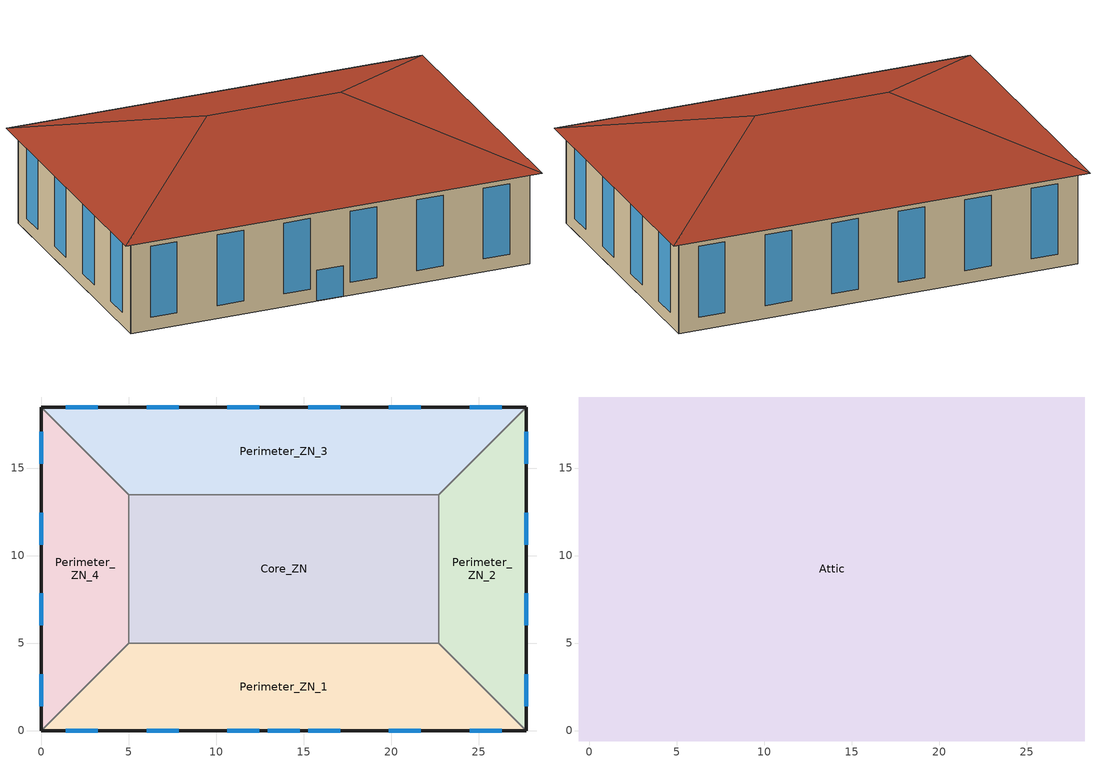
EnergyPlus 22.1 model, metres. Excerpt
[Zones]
Core_ZN
 floor ground (ext-slab): 22.69,13.46 22.69,5 5,5 5,13.46 z0
 wall to Perimeter_ZN_2 (int-walls): 22.69,5 22.69,13.46 z0:6.5
 wall to Perimeter_ZN_3 (int-walls): 22.69,13.46 5,13.46 z0:6.5
 wall to Perimeter_ZN_1 (int-walls): 5,5 22.69,5 z0:6.5
 wall to Perimeter_ZN_4 (int-walls): 5,13.46 5,5 z0:6.5
Perimeter_ZN_1
 floor ground (ext-slab): 22.69,5 27.69,0 0,0 5,5 z0
 wall outside (Mass Non-res Ext Wall): 0,0 27.69,0 z0:6.5
 wall to Perimeter_ZN_2 (int-walls): 27.69,0 22.69,5 z0:6.5
 wall to Perimeter_ZN_4 (int-walls): 5,5 0,0 z0:6.5
 window (Window Non-res Fixed): 12.93,0 14.76,0 z0:2.13; 1.39,0 3.22,0 / 6.01,0 7.84,0 / 10.62,0 12.45,0 / 15.24,0 17.07,0 / 19.85,0 21.68,0 / 24.47,0 26.3,0 z0.9:5.87
Perimeter_ZN_2
 floor ground (ext-slab): 27.69,18.46 27.69,0 22.69,5 22.69,13.46 z0
 wall outside (Mass Non-res Ext Wall): 27.69,0 27.69,18.46 z0:6.5
 wall to Perimeter_ZN_3 (int-walls): 27.69,18.46 22.69,13.46 z0:6.5
 window (Window Non-res Fixed): 27.69,1.39 27.69,3.22 / 27.69,6.01 27.69,7.84 / 27.69,10.62 27.69,12.45 / 27.69,15.24 27.69,17.07 z0.9:5.87
Perimeter_ZN_3
 floor ground (ext-slab): 27.69,18.46 22.69,13.46 5,13.46 0,18.46 z0
 wall outside (Mass Non-res Ext Wall): 27.69,18.46 0,18.46 z0:6.5
 wall to Perimeter_ZN_4 (int-walls): 0,18.46 5,13.46 z0:6.5
 window (Window Non-res Fixed): 26.3,18.46 24.47,18.46 / 21.68,18.46 19.85,18.46 / 17.07,18.46 15.24,18.46 / 12.45,18.46 10.62,18.46 / 7.84,18.46 6.01,18.46 / 3.22,18.46 1.39,18.46 z0.9:5.87
Perimeter_ZN_4
 floor ground (ext-slab): 0,18.46 5,13.46 5,5 0,0 z0
 wall outside (Mass Non-res Ext Wall): 0,18.46 0,0 z0:6.5
 window (Window Non-res Fixed): 0,17.07 0,15.24 / 0,12.45 0,10.62 / 0,7.84 0,6.01 / 0,3.22 0,1.39 z0.9:5.87
Attic
 floor outside (Attic Non-res Floor): 28.29,19.06 28.29,-0.6 27.69,0 27.69,18.46 z6.5; 28.29,19.06 27.69,18.46 0,18.46 -0.6,19.06 z6.5; 27.69,0 28.29,-0.6 -0.6,-0.6 0,0 z6.5; -0.6,19.06 0,18.46 0,0 -0.6,-0.6 z6.5
 floor to Core_ZN (Attic Non-res Floor): 22.69,13.46 22.69,5 5,5 5,13.46 z6.5
 floor to Perimeter_ZN_2 (Attic Non-res Floor): 27.69,18.46 27.69,0 22.69,5 22.69,13.46 z6.5
 floor to Perimeter_ZN_3 (Attic Non-res Floor): 27.69,18.46 22.69,13.46 5,13.46 0,18.46 z6.5
 floor to Perimeter_ZN_1 (Attic Non-res Floor): 22.69,5 27.69,0 0,0 5,5 z6.5
 floor to Perimeter_ZN_4 (Attic Non-res Floor): 0,18.46 5,13.46 5,5 0,0 z6.5
 roof outside (Attic Non-res Roof): 18.46,9.23,9.78 28.29,-0.6,6.5 28.29,19.06,6.5; 18.46,9.23,9.78 28.29,19.06,6.5 -0.6,19.06,6.5 9.23,9.23,9.78; 9.23,9.23,9.78 -0.6,-0.6,6.5 28.29,-0.6,6.5 18.46,9.23,9.78; 9.23,9.23,9.78 -0.6,19.06,6.5 -0.6,-0.6,6.5
[Building]
Ref Bldg Small Office Post1980_v1.3_5.0: North Axis {deg}=0; Terrain=City; Loads Convergence Tolerance Value {W}=0.04; Temperature Convergence Tolerance Value {deltaC}=0.2; Solar Distribution=FullInteriorAndExterior; Maximum Number of Warmup Days=25; Minimum Number of Warmup Days=6
[Site:Location]
USA WA-SEATTLE: Latitude {deg}=47.45; Longitude {deg}=-122.3; Time Zone {hr}=-8; Elevation {m}=90
[SizingPeriod:DesignDay] Day of Month=21; Dry-Bulb Temperature Range Modifier Type=DefaultMultipliers; Humidity Condition Type=Wetbulb; Barometric Pressure {Pa}=99868; Rain Indicator=No; Snow Indicator=No; Daylight Saving Time Indicator=No; Solar Model Indicator=ASHRAEClearSky; Begin Environment Reset Mode=FullResetAtBeginEnvironment
Name | Month | Day Type | Maximum Dry-Bulb Temperature {C} | Daily Dry-Bulb Temperature Range {deltaC} | Wetbulb or DewPoint at Maximum Dry-Bulb {C} | Wind Speed {m/s} | Wind Direction {deg} | Sky Clearness
SEATTLE Ann Clg .4% Condns WB=>MDB | 8 | SummerDesignDay | 28 | 10.1 | 19.2 | 4.3 | 0 | 1
SEATTLE Ann Htg 99.6% Condns DB | 12 | WinterDesignDay | -4.5 | 0 | -4.5 | 4.2 | 20 | 0
[Material]
Name | Roughness | Thickness {m} | Conductivity {W/m-K} | Density {kg/m3} | Specific Heat {J/kg-K} | Thermal Absorptance | Solar Absorptance | Visible Absorptance
1/2IN Gypsum | Smooth | 0.0127 | 0.16 | 784.9 | 830 | 0.95 | 0.87 | 0.87
1IN Stucco | Smooth | 0.0253 | 0.6918 | 1858 | 837 | 0.95 | 0.8 | 0.8
8IN CONCRETE HW | Rough | 0.2032 | 1.311 | 2240 | 836.8 | 0.9 | 0.7 | 0.7
AtticFloor NonRes Insulation | MediumRough | 0.115153 | 0.049 | 265 | 836.8 | 0.9 | 0.7 | 0.7
HW CONCRETE | Rough | 0.1016 | 1.311 | 2240 | 836.8 | 0.9 | 0.7 | 0.7
Mass NonRes Wall Insulation | MediumRough | 0.0656865 | 0.049 | 265 | 836.8 | 0.9 | 0.7 | 0.7
Metal Decking | MediumSmooth | 0.0015 | 45.006 | 7680 | 418.4 | 0.9 | 0.7 | 0.3
Roof Membrane | VeryRough | 0.0095 | 0.16 | 1121.29 | 1460 | 0.95 | 0.87 | 0.87
Std Wood 6inch | MediumSmooth | 0.15 | 0.12 | 540 | 1210 | 0.9 | 0.7 | 0.7
[Material:NoMass]
CP02 CARPET PAD: Roughness=VeryRough; Thermal Resistance {m2-K/W}=0.2165; Thermal Absorptance=0.9; Solar Absorptance=0.7; Visible Absorptance=0.8
[WindowMaterial:SimpleGlazingSystem]
NonRes Fixed Assembly Window: U-Factor {W/m2-K}=4.08816; Solar Heat Gain Coefficient=0.39
[Construction]
Attic Non-res Floor: 1/2IN Gypsum, AtticFloor NonRes Insulation, 1/2IN Gypsum
Attic Non-res Roof: Roof Membrane, Metal Decking
ext-slab: HW CONCRETE, CP02 CARPET PAD
int-walls: 1/2IN Gypsum, 1/2IN Gypsum
InteriorFurnishings: Std Wood 6inch
Mass Non-res Ext Wall: 1IN Stucco, 8IN CONCRETE HW, Mass NonRes Wall Insulation, 1/2IN Gypsum
Window Non-res Fixed: NonRes Fixed Assembly Window
[Zone] Multiplier=1
Name | Part of Total Floor Area | Ceiling Height {m}
Attic | No
Core_ZN; Perimeter_ZN_1; Perimeter_ZN_2 | Yes
Perimeter_ZN_3; Perimeter_ZN_4 | Yes | 0
[ZoneInfiltration:DesignFlowRate] Constant Term Coefficient=1; Temperature Term Coefficient=0; Velocity Term Coefficient=0; Velocity Squared Term Coefficient=0
Name | Zone or ZoneList | Schedule | Design Flow Rate Calculation Method | Air Changes per Hour {1/hr} | Flow per Exterior Surface Area {m3/s-m2}
Attic_Infiltration | Attic | ALWAYS_ON | AirChanges/Hour | 1
Core_ZN_Infiltration | Core_ZN | INFIL_QUARTER_ON_SCH | AirChanges/Hour | 0.36
Perimeter_ZN_1_Infiltration | Perimeter_ZN_1 | INFIL_QUARTER_ON_SCH | Flow/ExteriorArea |  | 0.001133
Perimeter_ZN_2_Infiltration | Perimeter_ZN_2 | INFIL_QUARTER_ON_SCH | Flow/ExteriorArea |  | 0.001133
Perimeter_ZN_3_Infiltration | Perimeter_ZN_3 | INFIL_QUARTER_ON_SCH | Flow/ExteriorArea |  | 0.001133
Perimeter_ZN_4_Infiltration | Perimeter_ZN_4 | INFIL_QUARTER_ON_SCH | Flow/ExteriorArea |  | 0.001133
[InternalMass] Construction=InteriorFurnishings
Name | Zone or ZoneList | Surface Area {m2}
Core_ZN Internal Mass | Core_ZN | 299.3148
Perimeter_ZN_1 Internal Mass | Perimeter_ZN_1 | 226.9
Perimeter_ZN_2 Internal Mass | Perimeter_ZN_2 | 134.6
Perimeter_ZN_3 Internal Mass | Perimeter_ZN_3 | 226.9
Perimeter_ZN_4 Internal Mass | Perimeter_ZN_4 | 134.6
[People] Number of People Schedule=BLDG_OCC_SCH; Number of People Calculation Method=Area/Person; Floor Area per Person {m2/person}=18.58; Fraction Radiant=0.3; Activity Level Schedule=ACTIVITY_SCH; Enable ASHRAE 55 Comfort Warnings=No; Mean Radiant Temperature Calculation Type=ZoneAveraged; Work Efficiency Schedule=WORK_EFF_SCH; Clothing Insulation Schedule=CLOTHING_SCH; Air Velocity Schedule=AIR_VELO_SCH; Thermal Comfort Model Type 1=FANGER
Name | Zone or ZoneList or Space or SpaceList
Core_ZN People | Core_ZN
Perimeter_ZN_1 People | Perimeter_ZN_1
Perimeter_ZN_2 People | Perimeter_ZN_2
Perimeter_ZN_3 People | Perimeter_ZN_3
Perimeter_ZN_4 People | Perimeter_ZN_4
[Lights] Schedule=BLDG_LIGHT_SCH; Design Level Calculation Method=Watts/Area; Watts per Zone Floor Area {W/m2}=19.48; Return Air Fraction=0; Fraction Radiant=0.7; Fraction Visible=0.2; Fraction Replaceable=1; Return Air Fraction Calculated from Plenum Temperature=No
Name | Zone or ZoneList or Space or SpaceList
Core_ZN_Lights | Core_ZN
Perimeter_ZN_1_Lights | Perimeter_ZN_1
Perimeter_ZN_2_Lights | Perimeter_ZN_2
Perimeter_ZN_3_Lights | Perimeter_ZN_3
Perimeter_ZN_4_Lights | Perimeter_ZN_4
[ElectricEquipment] Schedule=BLDG_EQUIP_SCH; Design Level Calculation Method=Watts/Area; Watts per Zone Floor Area {W/m2}=10.76; Fraction Latent=0; Fraction Radiant=0.5; Fraction Lost=0
Name | Zone or ZoneList or Space or SpaceList
Core_ZN_MiscPlug_Equip | Core_ZN
Perimeter_ZN_1_MiscPlug_Equip | Perimeter_ZN_1
Perimeter_ZN_2_MiscPlug_Equip | Perimeter_ZN_2
Perimeter_ZN_3_MiscPlug_Equip | Perimeter_ZN_3
Perimeter_ZN_4_MiscPlug_Equip | Perimeter_ZN_4
[Exterior:Lights]
Exterior Facade Lighting: Schedule=ALWAYS_ON; Design Level {W}=2766; Control Option=AstronomicalClock
[AirTerminal:SingleDuct:ConstantVolume:NoReheat] Availability Schedule=ALWAYS_ON; Maximum Air Flow Rate {m3/s}=AutoSize
Core_ZN Direct Air; Perimeter_ZN_1 Direct Air; Perimeter_ZN_2 Direct Air; Perimeter_ZN_3 Direct Air; Perimeter_ZN_4 Direct Air
[Schedule:Compact]
BLDG_OCC_SCH: Through: 12/31, For: AllDays, Until: 7:00, 1, Until: 8:00, 0.85, Until: 9:00, 0.39, Until: 16:00, 0.25, Until: 17:00, 0.3, Until: 18:00, 0.52, Until: 21:00, 0.87, Until: 24:00, 1
ACTIVITY_SCH: Through: 12/31, For: AllDays, Until: 24:00, 120
WORK_EFF_SCH: Through: 12/31, For: AllDays, Until: 24:00, 0
CLOTHING_SCH: Through: 04/30, For: AllDays, Until: 24:00, 1, Through: 09/30, For: AllDays, Until: 24:00, 0.5, Through: 12/31, For: AllDays, Until: 24:00, 1
AIR_VELO_SCH: Through: 12/31, For: AllDays, Until: 24:00, 0.2
BLDG_LIGHT_SCH: Through: 12/31, For: AllDays, Until: 04:00, 0.067, Until: 05:00, 0.187, Until: 06:00, 0.394, Until: 07:00, 0.44, Until: 08:00, 0.393, Until: 09:00, 0.172, Until: 15:00, 0.119, Until: 16:00, 0.206, Until: 17:00, 0.439, Until: 18:00, 0.616, Until: 19:00, 0.829, Until: 20:00, 0.986, Until: 21:00, 1, Until: 22:00, 0.692, Until: 23:00, 0.384, Until: 24:00, 0.16
BLDG_EQUIP_SCH: Through: 12/31, For: AllDays, Until: 1:00, 0.45, Until: 2:00, 0.41, Until: 3:00, 0.39, Until: 5:00, 0.38, Until: 6:00, 0.43, Until: 7:00, 0.54, Until: 8:00, 0.65, Until: 9:00, 0.66, Until: 10:00, 0.67, Until: 11:00, 0.69, Until: 12:00, 0.7, Until: 13:00, 0.69, Until: 14:00, 0.66, Until: 15:00, 0.65, Until: 16:00, 0.68, Until: 17:00, 0.8, Until: 19:00, 1, Until: 20:00, 0.93, Until: 21:00, 0.89, Until: 22:00, 0.85, Until: 23:00, 0.71, Until: 24:00, 0.58
ALWAYS_ON: Through: 12/31, For: AllDays, Until: 24:00, 1
INFIL_QUARTER_ON_SCH: Through: 12/31, For: Weekdays SummerDesignDay, Until: 06:00, 1, Until: 22:00, 0.25, Until: 24:00, 1, For: Saturday WinterDesignDay, Until: 06:00, 1, Until: 18:00, 0.25, Until: 24:00, 1, For: Sunday Holidays AllOtherDays, Until: 24:00, 1
